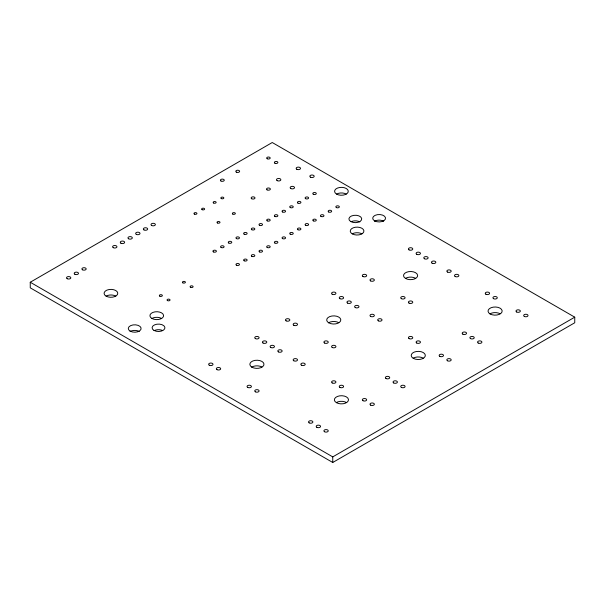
<?xml version="1.0" encoding="UTF-8"?>
<svg xmlns="http://www.w3.org/2000/svg" width="605" height="605" viewBox="0 0 605 605"><rect width="100%" height="100%" fill="white"/><g stroke="black" fill="none" stroke-linecap="round" stroke-linejoin="round"><path stroke-width="0.91" d="M30.25 282.24L272.25 142.523L574.75 317.171L574.75 322.76L332.75 462.477L30.25 287.829L30.25 282.24L332.75 456.888L574.75 317.171M332.75 456.888L332.75 462.477M106.087 296.125A6.844 3.955 0 0 0 117.536 294.355A6.844 3.955 0 0 0 109.157 289.515A6.844 3.955 0 0 0 106.087 296.125A6.844 3.955 0 0 1 115.767 296.125M336.592 194.099A6.844 3.955 0 0 0 348.041 192.322A6.844 3.955 0 0 0 339.662 187.482A6.844 3.955 0 0 0 336.592 194.099A6.844 3.955 0 0 1 346.272 194.099M151.915 318.464A6.844 3.955 0 0 0 163.365 316.695A6.844 3.955 0 0 0 154.986 311.855A6.844 3.955 0 0 0 151.915 318.464A6.844 3.955 0 0 1 161.595 318.464M352.231 233.863A6.844 3.955 0 0 0 363.681 232.093A6.844 3.955 0 0 0 355.301 227.253A6.844 3.955 0 0 0 352.231 233.863A6.844 3.955 0 0 1 361.911 233.863M336.44 402.507A7.056 4.076 0 0 1 346.423 402.507M251.922 367.016A7.056 4.076 0 0 1 261.904 367.016M413.276 358.145A7.056 4.076 0 0 1 423.258 358.145M328.757 322.654A7.056 4.076 0 0 1 338.74 322.654M490.111 313.783A7.056 4.076 0 0 1 500.093 313.783M405.592 278.292A7.056 4.076 0 0 1 415.575 278.292M130.166 331.472A6.421 3.706 0 0 1 139.241 331.472M154.593 330.443A6.421 3.706 0 0 1 162.427 330.443M374.586 221.203A6.421 3.706 0 0 1 383.661 221.203M351.399 221.604A6.421 3.706 0 0 1 359.854 221.922M336.44 402.68A7.056 4.076 0 0 0 348.253 400.85A7.056 4.076 0 0 0 339.602 395.859A7.056 4.076 0 0 0 336.44 402.68M251.922 367.19A7.056 4.076 0 0 0 263.735 365.359A7.056 4.076 0 0 0 255.083 360.368A7.056 4.076 0 0 0 251.922 367.19M413.276 358.319A7.056 4.076 0 0 0 425.088 356.489A7.056 4.076 0 0 0 416.437 351.497A7.056 4.076 0 0 0 413.276 358.319M328.757 322.828A7.056 4.076 0 0 0 340.57 321.005A7.056 4.076 0 0 0 331.918 316.014A7.056 4.076 0 0 0 328.757 322.828M490.111 313.957A7.056 4.076 0 0 0 501.923 312.127A7.056 4.076 0 0 0 493.272 307.136A7.056 4.076 0 0 0 490.111 313.957M405.592 278.466A7.056 4.076 0 0 0 417.405 276.644A7.056 4.076 0 0 0 408.753 271.653A7.056 4.076 0 0 0 405.592 278.466M213.595 203A1.497 0.862 0 0 0 216.098 202.614A1.497 0.862 0 0 0 214.268 201.556A1.497 0.862 0 0 0 213.595 203M221.279 198.569A1.497 0.862 0 0 0 223.782 198.183A1.497 0.862 0 0 0 221.952 197.124A1.497 0.862 0 0 0 221.279 198.569M202.07 209.655A1.497 0.862 0 0 0 204.573 209.27A1.497 0.862 0 0 0 202.743 208.211A1.497 0.862 0 0 0 202.07 209.655M194.387 214.094A1.497 0.862 0 0 0 196.89 213.709A1.497 0.862 0 0 0 195.06 212.65A1.497 0.862 0 0 0 194.387 214.094M182.861 282.853A1.497 0.862 0 0 0 185.364 282.467A1.497 0.862 0 0 0 183.534 281.408A1.497 0.862 0 0 0 182.861 282.853M190.545 287.292A1.497 0.862 0 0 0 193.048 286.899A1.497 0.862 0 0 0 191.218 285.84A1.497 0.862 0 0 0 190.545 287.292M159.811 296.163A1.497 0.862 0 0 0 162.314 295.769A1.497 0.862 0 0 0 160.484 294.711A1.497 0.862 0 0 0 159.811 296.163M167.494 300.594A1.497 0.862 0 0 0 169.997 300.209A1.497 0.862 0 0 0 168.167 299.15A1.497 0.862 0 0 0 167.494 300.594M313.299 194.235A1.754 1.013 0 0 0 316.233 193.781A1.754 1.013 0 0 0 314.086 192.541A1.754 1.013 0 0 0 313.299 194.235M305.616 198.674A1.754 1.013 0 0 0 308.55 198.221A1.754 1.013 0 0 0 306.402 196.98A1.754 1.013 0 0 0 305.616 198.674M297.932 203.106A1.754 1.013 0 0 0 300.866 202.652A1.754 1.013 0 0 0 298.719 201.412A1.754 1.013 0 0 0 297.932 203.106M290.249 207.545A1.754 1.013 0 0 0 293.183 207.091A1.754 1.013 0 0 0 291.035 205.851A1.754 1.013 0 0 0 290.249 207.545M282.565 211.977A1.754 1.013 0 0 0 285.499 211.523A1.754 1.013 0 0 0 283.352 210.283A1.754 1.013 0 0 0 282.565 211.977M274.882 216.416A1.754 1.013 0 0 0 277.816 215.962A1.754 1.013 0 0 0 275.668 214.722A1.754 1.013 0 0 0 274.882 216.416M267.198 220.855A1.754 1.013 0 0 0 270.132 220.401A1.754 1.013 0 0 0 267.985 219.161A1.754 1.013 0 0 0 267.198 220.855M259.515 225.287A1.754 1.013 0 0 0 262.449 224.833A1.754 1.013 0 0 0 260.301 223.593A1.754 1.013 0 0 0 259.515 225.287M251.831 229.726A1.754 1.013 0 0 0 254.766 229.272A1.754 1.013 0 0 0 252.618 228.032A1.754 1.013 0 0 0 251.831 229.726M244.148 234.158A1.754 1.013 0 0 0 247.082 233.704A1.754 1.013 0 0 0 244.934 232.464A1.754 1.013 0 0 0 244.148 234.158M236.464 238.597A1.754 1.013 0 0 0 239.398 238.143A1.754 1.013 0 0 0 237.251 236.903A1.754 1.013 0 0 0 236.464 238.597M228.781 243.036A1.754 1.013 0 0 0 231.715 242.582A1.754 1.013 0 0 0 229.567 241.342A1.754 1.013 0 0 0 228.781 243.036M221.097 247.468A1.754 1.013 0 0 0 224.031 247.014A1.754 1.013 0 0 0 221.884 245.774A1.754 1.013 0 0 0 221.097 247.468M213.414 251.907A1.754 1.013 0 0 0 216.348 251.453A1.754 1.013 0 0 0 214.2 250.213A1.754 1.013 0 0 0 213.414 251.907M236.464 265.209A1.754 1.013 0 0 0 239.398 264.756A1.754 1.013 0 0 0 237.251 263.515A1.754 1.013 0 0 0 236.464 265.209M244.148 260.778A1.754 1.013 0 0 0 247.082 260.324A1.754 1.013 0 0 0 244.934 259.084A1.754 1.013 0 0 0 244.148 260.778M251.831 256.338A1.754 1.013 0 0 0 254.766 255.885A1.754 1.013 0 0 0 252.618 254.645A1.754 1.013 0 0 0 251.831 256.338M259.515 251.907A1.754 1.013 0 0 0 262.449 251.453A1.754 1.013 0 0 0 260.301 250.213A1.754 1.013 0 0 0 259.515 251.907M267.198 247.468A1.754 1.013 0 0 0 270.132 247.014A1.754 1.013 0 0 0 267.985 245.774A1.754 1.013 0 0 0 267.198 247.468M274.882 243.036A1.754 1.013 0 0 0 277.816 242.582A1.754 1.013 0 0 0 275.668 241.342A1.754 1.013 0 0 0 274.882 243.036M282.565 238.597A1.754 1.013 0 0 0 285.499 238.143A1.754 1.013 0 0 0 283.352 236.903A1.754 1.013 0 0 0 282.565 238.597M290.249 234.158A1.754 1.013 0 0 0 293.183 233.704A1.754 1.013 0 0 0 291.035 232.464A1.754 1.013 0 0 0 290.249 234.158M297.932 229.726A1.754 1.013 0 0 0 300.866 229.272A1.754 1.013 0 0 0 298.719 228.032A1.754 1.013 0 0 0 297.932 229.726M305.616 225.287A1.754 1.013 0 0 0 308.55 224.833A1.754 1.013 0 0 0 306.402 223.593A1.754 1.013 0 0 0 305.616 225.287M313.299 220.855A1.754 1.013 0 0 0 316.233 220.401A1.754 1.013 0 0 0 314.086 219.161A1.754 1.013 0 0 0 313.299 220.855M320.983 216.416A1.754 1.013 0 0 0 323.917 215.962A1.754 1.013 0 0 0 321.769 214.722A1.754 1.013 0 0 0 320.983 216.416M328.666 211.977A1.754 1.013 0 0 0 331.601 211.523A1.754 1.013 0 0 0 329.453 210.283A1.754 1.013 0 0 0 328.666 211.977M336.35 207.545A1.754 1.013 0 0 0 339.284 207.091A1.754 1.013 0 0 0 337.136 205.851A1.754 1.013 0 0 0 336.35 207.545M130.166 331.124A6.421 3.706 0 0 0 140.904 329.46A6.421 3.706 0 0 0 133.039 324.923A6.421 3.706 0 0 0 130.166 331.124M153.972 330.406A6.421 3.706 0 0 0 164.711 328.749A6.421 3.706 0 0 0 156.846 324.212A6.421 3.706 0 0 0 153.972 330.406M374.586 220.855A6.421 3.706 0 0 0 385.325 219.191A6.421 3.706 0 0 0 377.459 214.654A6.421 3.706 0 0 0 374.586 220.855M350.779 221.566A6.421 3.706 0 0 0 361.518 219.91A6.421 3.706 0 0 0 353.653 215.372A6.421 3.706 0 0 0 350.779 221.566M120.909 243.21A2.178 1.263 0 0 0 124.562 242.643A2.178 1.263 0 0 0 121.885 241.1A2.178 1.263 0 0 0 120.909 243.21M151.643 225.461A2.178 1.263 0 0 0 155.296 224.901A2.178 1.263 0 0 0 152.619 223.358A2.178 1.263 0 0 0 151.643 225.461M113.226 247.642A2.178 1.263 0 0 0 116.878 247.082A2.178 1.263 0 0 0 114.201 245.539A2.178 1.263 0 0 0 113.226 247.642M143.96 229.9A2.178 1.263 0 0 0 147.612 229.333A2.178 1.263 0 0 0 144.935 227.79A2.178 1.263 0 0 0 143.96 229.9M136.276 234.332A2.178 1.263 0 0 0 139.929 233.772A2.178 1.263 0 0 0 137.252 232.229A2.178 1.263 0 0 0 136.276 234.332M128.593 238.771A2.178 1.263 0 0 0 132.245 238.204A2.178 1.263 0 0 0 129.568 236.661A2.178 1.263 0 0 0 128.593 238.771M274.882 163.184A1.754 1.013 0 0 0 277.816 162.73A1.754 1.013 0 0 0 275.668 161.49A1.754 1.013 0 0 0 274.882 163.184M267.198 158.744A1.754 1.013 0 0 0 270.132 158.291A1.754 1.013 0 0 0 267.985 157.05A1.754 1.013 0 0 0 267.198 158.744M67.155 278.678A2.14 1.233 0 0 0 70.732 278.126A2.14 1.233 0 0 0 68.115 276.614A2.14 1.233 0 0 0 67.155 278.678M82.522 269.807A2.14 1.233 0 0 0 86.099 269.255A2.14 1.233 0 0 0 83.482 267.743A2.14 1.233 0 0 0 82.522 269.807M74.838 274.239A2.14 1.233 0 0 0 78.416 273.687A2.14 1.233 0 0 0 75.799 272.174A2.14 1.233 0 0 0 74.838 274.239M251.71 198.743A1.928 1.112 0 0 0 254.932 198.243A1.928 1.112 0 0 0 252.572 196.882A1.928 1.112 0 0 0 251.71 198.743M220.976 181.001A1.928 1.112 0 0 0 224.198 180.502A1.928 1.112 0 0 0 221.838 179.141A1.928 1.112 0 0 0 220.976 181.001M236.343 172.123A1.928 1.112 0 0 0 239.565 171.631A1.928 1.112 0 0 0 237.205 170.27A1.928 1.112 0 0 0 236.343 172.123M267.077 189.872A1.928 1.112 0 0 0 270.299 189.373A1.928 1.112 0 0 0 267.939 188.011A1.928 1.112 0 0 0 267.077 189.872M277.12 180.615A2.178 1.263 0 0 0 280.773 180.048A2.178 1.263 0 0 0 278.096 178.505A2.178 1.263 0 0 0 277.12 180.615M296.783 169.264A2.178 1.263 0 0 0 300.435 168.697A2.178 1.263 0 0 0 297.758 167.154A2.178 1.263 0 0 0 296.783 169.264M290.793 188.51A2.178 1.263 0 0 0 294.446 187.943A2.178 1.263 0 0 0 291.769 186.4A2.178 1.263 0 0 0 290.793 188.51M310.456 177.159A2.178 1.263 0 0 0 314.108 176.592A2.178 1.263 0 0 0 311.431 175.049A2.178 1.263 0 0 0 310.456 177.159M255.37 338.581A2.178 1.263 0 0 0 259.023 338.021A2.178 1.263 0 0 0 256.346 336.478A2.178 1.263 0 0 0 255.37 338.581M263.054 343.02A2.178 1.263 0 0 0 266.707 342.453A2.178 1.263 0 0 0 264.03 340.91A2.178 1.263 0 0 0 263.054 343.02M278.421 351.891A2.178 1.263 0 0 0 282.074 351.323A2.178 1.263 0 0 0 279.397 349.781A2.178 1.263 0 0 0 278.421 351.891M270.738 347.452A2.178 1.263 0 0 0 274.39 346.892A2.178 1.263 0 0 0 271.713 345.349A2.178 1.263 0 0 0 270.738 347.452M324.522 431.736A2.178 1.263 0 0 0 328.175 431.176A2.178 1.263 0 0 0 325.498 429.633A2.178 1.263 0 0 0 324.522 431.736M332.205 382.942A2.178 1.263 0 0 0 335.858 382.375A2.178 1.263 0 0 0 333.181 380.832A2.178 1.263 0 0 0 332.205 382.942M362.94 400.684A2.178 1.263 0 0 0 366.592 400.124A2.178 1.263 0 0 0 363.915 398.582A2.178 1.263 0 0 0 362.94 400.684M309.155 422.865A2.178 1.263 0 0 0 312.808 422.305A2.178 1.263 0 0 0 310.131 420.762A2.178 1.263 0 0 0 309.155 422.865M209.27 365.201A2.178 1.263 0 0 0 212.922 364.634A2.178 1.263 0 0 0 210.245 363.091A2.178 1.263 0 0 0 209.27 365.201M370.623 405.123A2.178 1.263 0 0 0 374.276 404.556A2.178 1.263 0 0 0 371.599 403.013A2.178 1.263 0 0 0 370.623 405.123M255.37 391.813A2.178 1.263 0 0 0 259.023 391.246A2.178 1.263 0 0 0 256.346 389.703A2.178 1.263 0 0 0 255.37 391.813M339.889 387.382A2.178 1.263 0 0 0 343.542 386.814A2.178 1.263 0 0 0 340.865 385.272A2.178 1.263 0 0 0 339.889 387.382M216.953 369.632A2.178 1.263 0 0 0 220.606 369.073A2.178 1.263 0 0 0 217.929 367.53A2.178 1.263 0 0 0 216.953 369.632M293.788 360.762A2.178 1.263 0 0 0 297.441 360.194A2.178 1.263 0 0 0 294.764 358.652A2.178 1.263 0 0 0 293.788 360.762M301.471 365.201A2.178 1.263 0 0 0 305.124 364.634A2.178 1.263 0 0 0 302.447 363.091A2.178 1.263 0 0 0 301.471 365.201M247.687 387.382A2.178 1.263 0 0 0 251.34 386.814A2.178 1.263 0 0 0 248.663 385.272A2.178 1.263 0 0 0 247.687 387.382M316.838 427.304A2.178 1.263 0 0 0 320.491 426.737A2.178 1.263 0 0 0 317.814 425.194A2.178 1.263 0 0 0 316.838 427.304M217.437 222.965A1.497 0.862 0 0 0 219.94 222.579A1.497 0.862 0 0 0 218.11 221.521A1.497 0.862 0 0 0 217.437 222.965M232.804 214.094A1.497 0.862 0 0 0 235.307 213.709A1.497 0.862 0 0 0 233.477 212.65A1.497 0.862 0 0 0 232.804 214.094M332.205 294.219A2.178 1.263 0 0 0 335.858 293.659A2.178 1.263 0 0 0 333.181 292.117A2.178 1.263 0 0 0 332.205 294.219M339.889 298.658A2.178 1.263 0 0 0 343.542 298.091A2.178 1.263 0 0 0 340.865 296.548A2.178 1.263 0 0 0 339.889 298.658M355.256 307.529A2.178 1.263 0 0 0 358.909 306.962A2.178 1.263 0 0 0 356.232 305.419A2.178 1.263 0 0 0 355.256 307.529M347.572 303.097A2.178 1.263 0 0 0 351.225 302.53A2.178 1.263 0 0 0 348.548 300.988A2.178 1.263 0 0 0 347.572 303.097M401.357 387.382A2.178 1.263 0 0 0 405.01 386.814A2.178 1.263 0 0 0 402.333 385.272A2.178 1.263 0 0 0 401.357 387.382M409.041 338.581A2.178 1.263 0 0 0 412.693 338.021A2.178 1.263 0 0 0 410.016 336.478A2.178 1.263 0 0 0 409.041 338.581M439.774 356.33A2.178 1.263 0 0 0 443.427 355.763A2.178 1.263 0 0 0 440.75 354.22A2.178 1.263 0 0 0 439.774 356.33M385.99 378.503A2.178 1.263 0 0 0 389.643 377.943A2.178 1.263 0 0 0 386.966 376.401A2.178 1.263 0 0 0 385.99 378.503M286.104 320.839A2.178 1.263 0 0 0 289.757 320.272A2.178 1.263 0 0 0 287.08 318.729A2.178 1.263 0 0 0 286.104 320.839M447.458 360.762A2.178 1.263 0 0 0 451.111 360.194A2.178 1.263 0 0 0 448.434 358.652A2.178 1.263 0 0 0 447.458 360.762M332.205 347.452A2.178 1.263 0 0 0 335.858 346.892A2.178 1.263 0 0 0 333.181 345.349A2.178 1.263 0 0 0 332.205 347.452M416.724 343.02A2.178 1.263 0 0 0 420.377 342.453A2.178 1.263 0 0 0 417.7 340.91A2.178 1.263 0 0 0 416.724 343.02M293.788 325.271A2.178 1.263 0 0 0 297.441 324.711A2.178 1.263 0 0 0 294.764 323.168A2.178 1.263 0 0 0 293.788 325.271M370.623 316.4A2.178 1.263 0 0 0 374.276 315.84A2.178 1.263 0 0 0 371.599 314.298A2.178 1.263 0 0 0 370.623 316.4M378.306 320.839A2.178 1.263 0 0 0 381.959 320.272A2.178 1.263 0 0 0 379.282 318.729A2.178 1.263 0 0 0 378.306 320.839M324.522 343.02A2.178 1.263 0 0 0 328.175 342.453A2.178 1.263 0 0 0 325.498 340.91A2.178 1.263 0 0 0 324.522 343.02M393.673 382.942A2.178 1.263 0 0 0 397.326 382.375A2.178 1.263 0 0 0 394.649 380.832A2.178 1.263 0 0 0 393.673 382.942M409.041 249.865A2.178 1.263 0 0 0 412.693 249.298A2.178 1.263 0 0 0 410.016 247.755A2.178 1.263 0 0 0 409.041 249.865M416.724 254.297A2.178 1.263 0 0 0 420.377 253.729A2.178 1.263 0 0 0 417.7 252.187A2.178 1.263 0 0 0 416.724 254.297M432.091 263.167A2.178 1.263 0 0 0 435.744 262.608A2.178 1.263 0 0 0 433.067 261.065A2.178 1.263 0 0 0 432.091 263.167M424.408 258.736A2.178 1.263 0 0 0 428.06 258.169A2.178 1.263 0 0 0 425.383 256.626A2.178 1.263 0 0 0 424.408 258.736M478.192 343.02A2.178 1.263 0 0 0 481.845 342.453A2.178 1.263 0 0 0 479.168 340.91A2.178 1.263 0 0 0 478.192 343.02M485.875 294.219A2.178 1.263 0 0 0 489.528 293.659A2.178 1.263 0 0 0 486.851 292.117A2.178 1.263 0 0 0 485.875 294.219M516.61 311.968A2.178 1.263 0 0 0 520.262 311.401A2.178 1.263 0 0 0 517.585 309.858A2.178 1.263 0 0 0 516.61 311.968M462.825 334.149A2.178 1.263 0 0 0 466.478 333.582A2.178 1.263 0 0 0 463.801 332.039A2.178 1.263 0 0 0 462.825 334.149M362.94 276.477A2.178 1.263 0 0 0 366.592 275.91A2.178 1.263 0 0 0 363.915 274.368A2.178 1.263 0 0 0 362.94 276.477M524.293 316.4A2.178 1.263 0 0 0 527.946 315.84A2.178 1.263 0 0 0 525.269 314.298A2.178 1.263 0 0 0 524.293 316.4M409.041 303.097A2.178 1.263 0 0 0 412.693 302.53A2.178 1.263 0 0 0 410.016 300.988A2.178 1.263 0 0 0 409.041 303.097M493.559 298.658A2.178 1.263 0 0 0 497.212 298.091A2.178 1.263 0 0 0 494.535 296.548A2.178 1.263 0 0 0 493.559 298.658M370.623 280.917A2.178 1.263 0 0 0 374.276 280.349A2.178 1.263 0 0 0 371.599 278.807A2.178 1.263 0 0 0 370.623 280.917M447.458 272.038A2.178 1.263 0 0 0 451.111 271.479A2.178 1.263 0 0 0 448.434 269.936A2.178 1.263 0 0 0 447.458 272.038M455.142 276.477A2.178 1.263 0 0 0 458.794 275.91A2.178 1.263 0 0 0 456.117 274.368A2.178 1.263 0 0 0 455.142 276.477M401.357 298.658A2.178 1.263 0 0 0 405.01 298.091A2.178 1.263 0 0 0 402.333 296.548A2.178 1.263 0 0 0 401.357 298.658M470.508 338.581A2.178 1.263 0 0 0 474.161 338.021A2.178 1.263 0 0 0 471.484 336.478A2.178 1.263 0 0 0 470.508 338.581"/></g></svg>
